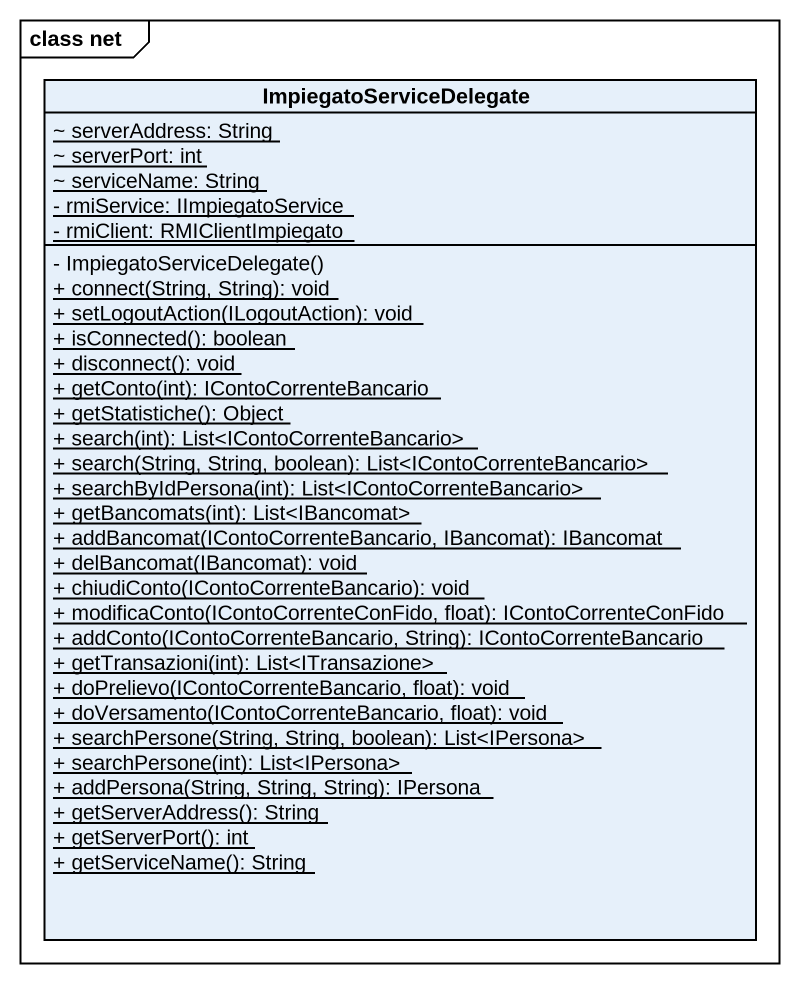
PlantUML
@startuml
mainframe class net
hide circle
hide empty members
skinparam classAttributeIconSize 0
class ImpiegatoServiceDelegate {
  {static} ~ serverAddress: String
  {static} ~ serverPort: int
  {static} ~ serviceName: String
  {static} - rmiService: IImpiegatoService
  {static} - rmiClient: RMIClientImpiegato
  - ImpiegatoServiceDelegate()
  {static} + connect(String, String): void
  {static} + setLogoutAction(ILogoutAction): void
  {static} + isConnected(): boolean
  {static} + disconnect(): void
  {static} + getConto(int): IContoCorrenteBancario
  {static} + getStatistiche(): Object
  {static} + search(int): List<IContoCorrenteBancario>
  {static} + search(String, String, boolean): List<IContoCorrenteBancario>
  {static} + searchByIdPersona(int): List<IContoCorrenteBancario>
  {static} + getBancomats(int): List<IBancomat>
  {static} + addBancomat(IContoCorrenteBancario, IBancomat): IBancomat
  {static} + delBancomat(IBancomat): void
  {static} + chiudiConto(IContoCorrenteBancario): void
  {static} + modificaConto(IContoCorrenteConFido, float): IContoCorrenteConFido
  {static} + addConto(IContoCorrenteBancario, String): IContoCorrenteBancario
  {static} + getTransazioni(int): List<ITransazione>
  {static} + doPrelievo(IContoCorrenteBancario, float): void
  {static} + doVersamento(IContoCorrenteBancario, float): void
  {static} + searchPersone(String, String, boolean): List<IPersona>
  {static} + searchPersone(int): List<IPersona>
  {static} + addPersona(String, String, String): IPersona
  {static} + getServerAddress(): String
  {static} + getServerPort(): int
  {static} + getServiceName(): String
}
@enduml
